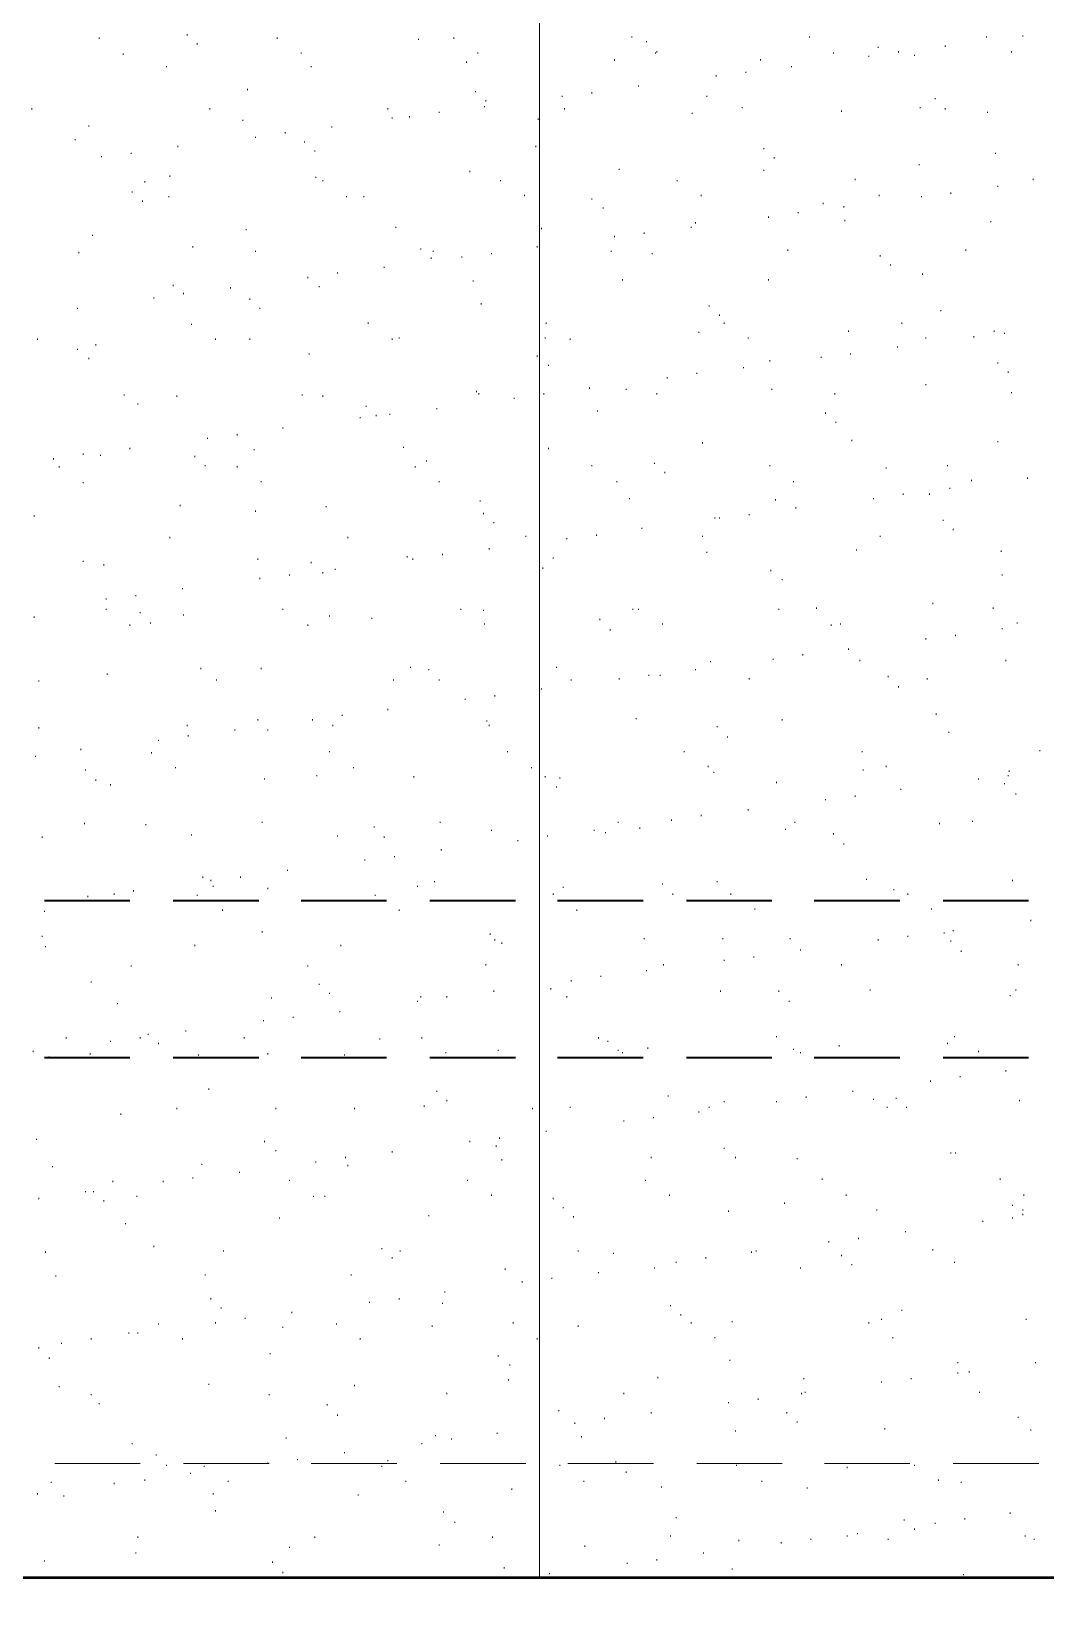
# Model space of a CAD drawing. Header units: inches. Extents: x 5 to 516, y -193 to 129.
# Drawn here: x 37.644 to 40.609, y -88.011 to -83.428 of the extents above; entities that cross this region are included whole.
import ezdxf

# ---------------------------------------------------------------- set-up
doc = ezdxf.new("R2010")
doc.units = ezdxf.units.IN
doc.header["$MEASUREMENT"] = 0
doc.layers.add('PDF4_Geometry', color=7, linetype='Continuous')

msp = doc.modelspace()

# ---------------------------------------------------------------- linework, layer by layer
at = {"layer": 'PDF4_Geometry', "lineweight": 15}
for points in [[(39.1287515, -87.9496505), (39.1287515, -79.9696499)], [(37.8420908, -83.449649), (37.8420908, -83.4463156)], [(38.0987572, -83.439649), (38.0987572, -83.4363156)], [(38.3620905, -83.449649), (38.3620905, -83.4463156)], [(38.775424, -83.4529825), (38.775424, -83.449649)], [(38.8787574, -83.449649), (38.8787574, -83.4463156)], [(39.3987574, -83.4463156), (39.3987574, -83.4429825)], [(39.4420907, -83.4596491), (39.4420907, -83.4563156)], [(39.9187575, -83.4463156), (39.9187575, -83.4429825)], [(40.4354244, -83.4463156), (40.4354244, -83.4429825)], [(40.542091, -83.4429825), (40.542091, -83.439649)], [(37.9120906, -83.4963158), (37.9120906, -83.4929823)], [(38.1287573, -83.4663157), (38.1287573, -83.4629822)], [(38.4320906, -83.4929823), (38.4320906, -83.4896491)], [(38.9487575, -83.4929823), (38.9487575, -83.4896491)], [(39.4687576, -83.4929823), (39.4687576, -83.4896491)], [(39.4720908, -83.4896491), (39.4720908, -83.4863157)], [(39.9887577, -83.4929823), (39.9887577, -83.4896491)], [(40.092091, -83.5029824), (40.092091, -83.4996489)], [(40.1187575, -83.4763157), (40.1187575, -83.4729823)], [(40.1787576, -83.4896491), (40.1787576, -83.4863157)], [(40.225424, -83.4996489), (40.225424, -83.4963158)], [(40.3154242, -83.4729823), (40.3154242, -83.4696491)], [(40.5087577, -83.4896491), (40.5087577, -83.4863157)], [(38.0387572, -83.5329824), (38.0387572, -83.529649)], [(38.4620907, -83.5329824), (38.4620907, -83.529649)], [(38.9154242, -83.519649), (38.9154242, -83.5163158)], [(39.3487573, -83.5129824), (39.3487573, -83.5096489)], [(39.7320908, -83.549649), (39.7320908, -83.5463156)], [(39.7754241, -83.5129824), (39.7754241, -83.5096489)], [(39.8654243, -83.5329824), (39.8654243, -83.529649)], [(38.275424, -83.5996491), (38.275424, -83.5963157)], [(39.4187575, -83.5896491), (39.4187575, -83.5863157)], [(39.6454242, -83.559649), (39.6454242, -83.5563156)], [(38.9420907, -83.6063157), (38.9420907, -83.6029823)], [(38.9720907, -83.6329824), (38.9720907, -83.6296492)], [(39.1954239, -83.6196492), (39.1954239, -83.6163155)], [(39.2820909, -83.6096492), (39.2820909, -83.6063157)], [(39.6187574, -83.6196492), (39.6187574, -83.6163155)], [(40.2854241, -83.6263155), (40.2854241, -83.6229823)], [(37.6454241, -83.6563156), (37.6454241, -83.6529824)], [(38.1654242, -83.6563156), (38.1654242, -83.6529824)], [(38.2620907, -83.6896488), (38.2620907, -83.6863157)], [(38.6854243, -83.6563156), (38.6854243, -83.6529824)], [(38.6987575, -83.6829824), (38.6987575, -83.6796493)], [(38.7487576, -83.6796493), (38.7487576, -83.6763156)], [(38.8354241, -83.6663156), (38.8354241, -83.6629824)], [(38.9687575, -83.6496492), (38.9687575, -83.6463156)], [(39.1254242, -83.6863157), (39.1254242, -83.6829824)], [(39.2020907, -83.6563156), (39.2020907, -83.6529824)], [(39.5754241, -83.6696492), (39.5754241, -83.6663156)], [(39.7220908, -83.6529824), (39.7220908, -83.6496492)], [(40.0120909, -83.6629824), (40.0120909, -83.6596492)], [(40.2420908, -83.6529824), (40.2420908, -83.6496492)], [(40.3154242, -83.6563156), (40.3154242, -83.6529824)], [(40.4387576, -83.6663156), (40.4387576, -83.6629824)], [(37.8120908, -83.7063157), (37.8120908, -83.7029825)], [(38.2987572, -83.7396489), (38.2987572, -83.7363157)], [(38.3854241, -83.7263157), (38.3854241, -83.7229825)], [(38.5220908, -83.7096489), (38.5220908, -83.7063157)], [(37.7720907, -83.7463158), (37.7720907, -83.7429825)], [(37.9354242, -83.7863158), (37.9354242, -83.7829822)], [(38.0720908, -83.7663158), (38.0720908, -83.7629826)], [(38.4420906, -83.7529826), (38.4420906, -83.7496489)], [(38.4720907, -83.779649), (38.4720907, -83.7763158)], [(39.1187574, -83.7663158), (39.1187574, -83.7629826)], [(39.7854241, -83.7729822), (39.7854241, -83.769649)], [(40.4620908, -83.7863158), (40.4620908, -83.7829822)], [(37.8487572, -83.7963158), (37.8487572, -83.7929822)], [(39.8154241, -83.7996491), (39.8154241, -83.7963158)], [(40.2387577, -83.8196491), (40.2387577, -83.8163159)], [(37.9754238, -83.8696492), (37.9754238, -83.8663156)], [(38.0487572, -83.8529823), (38.0487572, -83.8496491)], [(38.4754239, -83.8563155), (38.4754239, -83.8529823)], [(38.4954239, -83.8663156), (38.4954239, -83.8629823)], [(38.9254242, -83.8396491), (38.9254242, -83.8363159)], [(39.015424, -83.8663156), (39.015424, -83.8629823)], [(39.3620906, -83.8329823), (39.3620906, -83.8296491)], [(39.5320909, -83.8663156), (39.5320909, -83.8629823)], [(39.7854241, -83.8363159), (39.7854241, -83.8329823)], [(40.0520909, -83.8629823), (40.0520909, -83.8596492)], [(40.572091, -83.8629823), (40.572091, -83.8596492)], [(37.9387574, -83.8996492), (37.9387574, -83.8963156)], [(38.045424, -83.9129825), (38.045424, -83.9096492)], [(38.565424, -83.9129825), (38.565424, -83.9096492)], [(38.6154242, -83.9129825), (38.6154242, -83.9096492)], [(39.0854241, -83.9096492), (39.0854241, -83.9063156)], [(39.2820909, -83.9196492), (39.2820909, -83.9163156)], [(39.602091, -83.9096492), (39.602091, -83.9063156)], [(40.1220907, -83.9096492), (40.1220907, -83.9063156)], [(40.2454241, -83.9129825), (40.2454241, -83.9096492)], [(40.332091, -83.9029824), (40.332091, -83.8996492)], [(40.4687576, -83.8829824), (40.4687576, -83.8796492)], [(37.9687574, -83.9263156), (37.9687574, -83.9229825)], [(39.3154241, -83.9463157), (39.3154241, -83.9429825)], [(39.8854243, -83.9596489), (39.8854243, -83.9563157)], [(39.9587576, -83.9329825), (39.9587576, -83.9296493)], [(40.0187577, -83.9429825), (40.0187577, -83.9396488)], [(38.2720907, -84.009649), (38.2720907, -84.0063158)], [(38.7087575, -84.0029826), (38.7087575, -83.999649)], [(39.1354242, -84.0063158), (39.1354242, -84.0029826)], [(39.572091, -84.0029826), (39.572091, -83.999649)], [(39.5854242, -83.989649), (39.5854242, -83.9863157)], [(39.7987573, -83.9729825), (39.7987573, -83.9696489)], [(40.0220909, -83.9829826), (40.0220909, -83.979649)], [(40.4487576, -83.9863157), (40.4487576, -83.9829826)], [(37.8220908, -84.0263159), (37.8220908, -84.0229822)], [(38.1154241, -84.0596491), (38.1154241, -84.0563159)], [(39.1220906, -84.0596491), (39.1220906, -84.0563159)], [(39.3487573, -84.029649), (39.3487573, -84.0263159)], [(39.4354243, -84.019649), (39.4354243, -84.0163158)], [(37.7820908, -84.0763159), (37.7820908, -84.0729823)], [(38.2987572, -84.0729823), (38.2987572, -84.0696491)], [(38.7820908, -84.0663159), (38.7820908, -84.0629823)], [(38.8120908, -84.0929823), (38.8120908, -84.0896491)], [(38.8187573, -84.0729823), (38.8187573, -84.0696491)], [(38.9020906, -84.0896491), (38.9020906, -84.0863159)], [(38.9887576, -84.0796491), (38.9887576, -84.0763159)], [(39.3387573, -84.0729823), (39.3387573, -84.0696491)], [(39.4587576, -84.0796491), (39.4587576, -84.0763159)], [(39.8554242, -84.0696491), (39.8554242, -84.0663159)], [(40.1254243, -84.0863159), (40.1254243, -84.0829823)], [(40.3754243, -84.0696491), (40.3754243, -84.0663159)], [(38.4520907, -84.1496492), (38.4520907, -84.1463156)], [(38.5387572, -84.1363156), (38.5387572, -84.1329824)], [(38.6754242, -84.1196492), (38.6754242, -84.1163156)], [(40.1554243, -84.1129824), (40.1554243, -84.1096492)], [(40.2487577, -84.1396492), (40.2487577, -84.1363156)], [(38.0587572, -84.1729825), (38.0587572, -84.1696493)], [(38.0887572, -84.1963157), (38.0887572, -84.1929825)], [(38.2254239, -84.1796493), (38.2254239, -84.1763156)], [(38.4854239, -84.1763156), (38.4854239, -84.1729825)], [(38.9354243, -84.1596492), (38.9354243, -84.1563156)], [(39.3720906, -84.1563156), (39.3720906, -84.1529824)], [(39.7987573, -84.1563156), (39.7987573, -84.1529824)], [(37.7787571, -84.239649), (37.7787571, -84.2363158)], [(38.0020907, -84.2096489), (38.0020907, -84.2063157)], [(38.2820908, -84.2129825), (38.2820908, -84.2096489)], [(38.3120908, -84.239649), (38.3120908, -84.2363158)], [(38.9587575, -84.2263158), (38.9587575, -84.2229825)], [(39.6254242, -84.2329826), (39.6254242, -84.229649)], [(38.1120905, -84.2863159), (38.1120905, -84.2829823)], [(38.6287573, -84.2829823), (38.6287573, -84.279649)], [(39.1487574, -84.2829823), (39.1487574, -84.279649)], [(39.6554243, -84.259649), (39.6554243, -84.2563158)], [(39.6687575, -84.2829823), (39.6687575, -84.279649)], [(40.1887576, -84.2829823), (40.1887576, -84.279649)], [(40.302091, -84.2463158), (40.302091, -84.2429826)], [(37.6620905, -84.3296492), (37.6620905, -84.3263159)], [(38.1820906, -84.3296492), (38.1820906, -84.3263159)], [(38.2820908, -84.3296492), (38.2820908, -84.3263159)], [(38.6987575, -84.3296492), (38.6987575, -84.3263159)], [(38.7187575, -84.3263159), (38.7187575, -84.3229823)], [(39.1454242, -84.3263159), (39.1454242, -84.3229823)], [(39.2187575, -84.3296492), (39.2187575, -84.3263159)], [(39.5954242, -84.3096491), (39.5954242, -84.3063159)], [(39.7387576, -84.3263159), (39.7387576, -84.3229823)], [(40.0320909, -84.3063159), (40.0320909, -84.3029823)], [(40.2587577, -84.3263159), (40.2587577, -84.3229823)], [(40.3987575, -84.3229823), (40.3987575, -84.3196491)], [(40.4587576, -84.3063159), (40.4587576, -84.3029823)], [(40.4887577, -84.3129823), (40.4887577, -84.3096491)], [(37.7787571, -84.3596492), (37.7787571, -84.3563155)], [(37.8320908, -84.346316), (37.8320908, -84.3429823)], [(38.4554239, -84.3729824), (38.4554239, -84.3696492)], [(39.1220906, -84.3796492), (39.1220906, -84.3763156)], [(40.0387573, -84.3729824), (40.0387573, -84.3696492)], [(40.1754243, -84.3529824), (40.1754243, -84.3496492)], [(37.8120908, -84.3863156), (37.8120908, -84.3829824)], [(39.1554243, -84.4063157), (39.1554243, -84.4029824)], [(39.725424, -84.4129825), (39.725424, -84.4096493)], [(39.8020909, -84.3929824), (39.8020909, -84.3896492)], [(39.9520908, -84.3829824), (39.9520908, -84.3796492)], [(40.4687576, -84.3996493), (40.4687576, -84.3963157)], [(40.4987577, -84.4263157), (40.4987577, -84.4229825)], [(39.275424, -84.4729826), (39.275424, -84.4696489)], [(39.5020908, -84.4429826), (39.5020908, -84.4396489)], [(39.5887574, -84.4296493), (39.5887574, -84.4263157)], [(40.2587577, -84.4629826), (40.2587577, -84.4596489)], [(37.9154242, -84.4929826), (37.9154242, -84.489649)], [(37.9554238, -84.5196491), (37.9554238, -84.5163158)], [(38.0687572, -84.4963158), (38.0687572, -84.4929826)], [(38.4354243, -84.4929826), (38.4354243, -84.489649)], [(38.4954239, -84.4963158), (38.4954239, -84.4929826)], [(38.9454239, -84.4829826), (38.9454239, -84.479649)], [(38.9520907, -84.489649), (38.9520907, -84.4863158)], [(39.0554241, -84.5029826), (39.0554241, -84.499649)], [(39.1420906, -84.489649), (39.1420906, -84.4863158)], [(39.3820906, -84.4763158), (39.3820906, -84.4729826)], [(39.4720908, -84.489649), (39.4720908, -84.4863158)], [(39.8087573, -84.4763158), (39.8087573, -84.4729826)], [(39.9920908, -84.489649), (39.9920908, -84.4863158)], [(40.5087577, -84.4863158), (40.5087577, -84.4829826)], [(38.6054241, -84.5596491), (38.6054241, -84.5563159)], [(38.6220906, -84.5263159), (38.6220906, -84.5229822)], [(38.6520906, -84.5529823), (38.6520906, -84.5496491)], [(38.6920907, -84.5496491), (38.6920907, -84.5463159)], [(38.8287573, -84.5329823), (38.8287573, -84.5296491)], [(39.2987573, -84.5396491), (39.2987573, -84.5363159)], [(39.965424, -84.5463159), (39.965424, -84.5429823)], [(38.2454239, -84.6096492), (38.2454239, -84.6063156)], [(38.3787573, -84.5896492), (38.3787573, -84.586316)], [(39.9954241, -84.5729823), (39.9954241, -84.5696491)], [(37.9320906, -84.6496493), (37.9320906, -84.6463157)], [(38.1587573, -84.6196492), (38.1587573, -84.6163156)], [(38.295424, -84.6529825), (38.295424, -84.6496493)], [(38.7320907, -84.6463157), (38.7320907, -84.6429825)], [(39.1554243, -84.6496493), (39.1554243, -84.6463157)], [(39.6054242, -84.6329825), (39.6054242, -84.6296492)], [(40.0420909, -84.6263156), (40.0420909, -84.6229824)], [(40.4687576, -84.6296492), (40.4687576, -84.6263156)], [(37.7087574, -84.6796493), (37.7087574, -84.6763157)], [(37.7254238, -84.7029826), (37.7254238, -84.699649)], [(37.7954239, -84.6663157), (37.7954239, -84.6629825)], [(37.845424, -84.6696493), (37.845424, -84.6663157)], [(38.1220905, -84.6729825), (38.1220905, -84.6696493)], [(38.1520906, -84.699649), (38.1520906, -84.6963157)], [(38.2454239, -84.7029826), (38.2454239, -84.699649)], [(38.765424, -84.7029826), (38.765424, -84.699649)], [(38.7987572, -84.6863157), (38.7987572, -84.6829825)], [(39.2820909, -84.699649), (39.2820909, -84.6963157)], [(39.465424, -84.6929826), (39.465424, -84.6896489)], [(39.8020909, -84.699649), (39.8020909, -84.6963157)], [(40.322091, -84.699649), (40.322091, -84.6963157)], [(38.315424, -84.7463159), (38.315424, -84.7429826)], [(38.8354241, -84.7463159), (38.8354241, -84.7429826)], [(39.3554242, -84.7463159), (39.3554242, -84.7429826)], [(39.495424, -84.719649), (39.495424, -84.7163158)], [(39.8720907, -84.7463159), (39.8720907, -84.7429826)], [(40.1420907, -84.7063157), (40.1420907, -84.7029826)], [(40.3920907, -84.7429826), (40.3920907, -84.739649)], [(40.5554242, -84.7363158), (40.5554242, -84.7329826)], [(37.7954239, -84.749649), (37.7954239, -84.7463159)], [(40.1920908, -84.7829823), (40.1920908, -84.7796491)], [(40.2687577, -84.7829823), (40.2687577, -84.7796491)], [(40.3287574, -84.7663159), (40.3287574, -84.7629827)], [(38.0787572, -84.816316), (38.0787572, -84.8129824)], [(38.2987572, -84.8329824), (38.2987572, -84.8296492)], [(38.5054239, -84.8196491), (38.5054239, -84.816316)], [(38.9554239, -84.8029823), (38.9554239, -84.7996491)], [(38.9654239, -84.8396492), (38.9654239, -84.836316)], [(39.3920906, -84.7963159), (39.3920906, -84.7929823)], [(39.8187574, -84.7996491), (39.8187574, -84.7963159)], [(39.8787574, -84.8229824), (39.8787574, -84.8196491)], [(40.1054242, -84.7963159), (40.1054242, -84.7929823)], [(37.6520905, -84.846316), (37.6520905, -84.8429824)], [(38.995424, -84.8663156), (38.995424, -84.8629824)], [(39.4287575, -84.8829825), (39.4287575, -84.8796493)], [(39.6420906, -84.8529824), (39.6420906, -84.8496492)], [(39.6554243, -84.8529824), (39.6554243, -84.8496492)], [(39.7420908, -84.8429824), (39.7420908, -84.8396492)], [(40.3087574, -84.8596493), (40.3087574, -84.8563156)], [(40.3387574, -84.8863156), (40.3387574, -84.8829825)], [(38.0487572, -84.9096493), (38.0487572, -84.9063157)], [(38.5687573, -84.9096493), (38.5687573, -84.9063157)], [(39.0887573, -84.9063157), (39.0887573, -84.9029825)], [(39.2087575, -84.9129825), (39.2087575, -84.9096493)], [(39.2954241, -84.9029825), (39.2954241, -84.8996493)], [(39.6054242, -84.9063157), (39.6054242, -84.9029825)], [(40.1254243, -84.9063157), (40.1254243, -84.9029825)], [(38.305424, -84.9729826), (38.305424, -84.969649)], [(38.7420907, -84.9663158), (38.7420907, -84.9629826)], [(38.7587576, -84.9729826), (38.7587576, -84.969649)], [(38.8454241, -84.959649), (38.8454241, -84.9563158)], [(38.9820907, -84.9429826), (38.9820907, -84.9396489)], [(39.1687575, -84.969649), (39.1687575, -84.9663158)], [(39.6187574, -84.9529826), (39.6187574, -84.949649)], [(40.0554242, -84.9463158), (40.0554242, -84.9429826)], [(40.4787576, -84.949649), (40.4787576, -84.9463158)], [(37.7954239, -84.979649), (37.7954239, -84.9763158)], [(37.855424, -84.989649), (37.855424, -84.9863158)], [(38.3987574, -85.0196491), (38.3987574, -85.0163159)], [(38.4620907, -84.9829826), (38.4620907, -84.979649)], [(38.4954239, -85.0129827), (38.4954239, -85.009649)], [(38.5320908, -85.0029827), (38.5320908, -84.999649)], [(39.1387574, -84.999649), (39.1387574, -84.9963159)], [(39.8054241, -85.0063159), (39.8054241, -85.0029827)], [(40.4820909, -85.0196491), (40.4820909, -85.0163159)], [(38.0854241, -85.0596492), (38.0854241, -85.0563159)], [(38.3120908, -85.0296491), (38.3120908, -85.0263159)], [(39.8387574, -85.0329823), (39.8387574, -85.0296491)], [(37.8620904, -85.0896492), (37.8620904, -85.086316)], [(37.9487574, -85.0796492), (37.9487574, -85.076316)], [(40.2787573, -85.1029824), (40.2787573, -85.0996492)], [(37.6520905, -85.1429825), (37.6520905, -85.1396493)], [(37.8620904, -85.1196493), (37.8620904, -85.1163157)], [(37.9620906, -85.1296493), (37.9620906, -85.1263157)], [(37.9920907, -85.1596493), (37.9920907, -85.1563157)], [(38.0887572, -85.1363157), (38.0887572, -85.1329825)], [(38.3787573, -85.1196493), (38.3787573, -85.1163157)], [(38.5154239, -85.1396493), (38.5154239, -85.1363157)], [(38.6387574, -85.1463157), (38.6387574, -85.1429825)], [(38.8987574, -85.1196493), (38.8987574, -85.1163157)], [(38.9654239, -85.1229824), (38.9654239, -85.1196493)], [(39.3054241, -85.1496493), (39.3054241, -85.1463157)], [(39.4020907, -85.1196493), (39.4020907, -85.1163157)], [(39.4187575, -85.1196493), (39.4187575, -85.1163157)], [(39.8287574, -85.1196493), (39.8287574, -85.1163157)], [(39.9387575, -85.1163157), (39.9387575, -85.1129824)], [(40.455424, -85.1163157), (40.455424, -85.1129824)], [(40.5254241, -85.1596493), (40.5254241, -85.1563157)], [(37.9320906, -85.1663157), (37.9320906, -85.1629826)], [(38.4520907, -85.1663157), (38.4520907, -85.1629826)], [(38.9687575, -85.1629826), (38.9687575, -85.1596493)], [(39.3354242, -85.1796494), (39.3354242, -85.1763157)], [(39.4887576, -85.1629826), (39.4887576, -85.1596493)], [(39.9820908, -85.1663157), (39.9820908, -85.1629826)], [(40.0087577, -85.1629826), (40.0087577, -85.1596493)], [(40.2587577, -85.2063158), (40.2587577, -85.2029826)], [(40.3454242, -85.1963158), (40.3454242, -85.1929826)], [(40.4820909, -85.1763157), (40.4820909, -85.1729826)], [(39.8987575, -85.2529827), (39.8987575, -85.2496491)], [(40.0320909, -85.2363158), (40.0320909, -85.2329827)], [(38.1387573, -85.2929823), (38.1387573, -85.2896491)], [(38.315424, -85.2929823), (38.315424, -85.2896491)], [(38.7520908, -85.2896491), (38.7520908, -85.286316)], [(38.8054241, -85.296316), (38.8054241, -85.2929823)], [(39.1787575, -85.2896491), (39.1787575, -85.286316)], [(39.5854242, -85.296316), (39.5854242, -85.2929823)], [(39.6287574, -85.2729823), (39.6287574, -85.2696491)], [(39.8120909, -85.2663159), (39.8120909, -85.2629827)], [(40.0654242, -85.2696491), (40.0654242, -85.2663159)], [(40.4920909, -85.2696491), (40.4920909, -85.2663159)], [(37.6654241, -85.3296492), (37.6654241, -85.326316)], [(37.8654241, -85.3096492), (37.8654241, -85.306316)], [(38.1854242, -85.326316), (38.1854242, -85.3229824)], [(38.7020907, -85.326316), (38.7020907, -85.3229824)], [(38.8354241, -85.326316), (38.8354241, -85.3229824)], [(39.2220908, -85.326316), (39.2220908, -85.3229824)], [(39.3620906, -85.3229824), (39.3620906, -85.3196492)], [(39.4487576, -85.3129824), (39.4487576, -85.3096492)], [(39.4820908, -85.3129824), (39.4820908, -85.3096492)], [(39.7420908, -85.3229824), (39.7420908, -85.3196492)], [(40.1487575, -85.316316), (40.1487575, -85.3129824)], [(40.2620909, -85.3229824), (40.2620909, -85.3196492)], [(38.9120906, -85.3829825), (38.9120906, -85.3796493)], [(38.9987576, -85.3729825), (38.9987576, -85.3696493)], [(39.1354242, -85.3529825), (39.1354242, -85.3496492)], [(40.1787576, -85.3463161), (40.1787576, -85.3429824)], [(38.5520908, -85.4296494), (38.5520908, -85.4263157)], [(38.6854243, -85.4129826), (38.6854243, -85.4096493)], [(40.2887574, -85.4263157), (40.2887574, -85.4229826)], [(37.6654241, -85.4663159), (37.6654241, -85.4629826)], [(38.0987572, -85.459649), (38.0987572, -85.4563158)], [(38.2387575, -85.4729826), (38.2387575, -85.469649)], [(38.305424, -85.4429826), (38.305424, -85.439649)], [(38.3354241, -85.4729826), (38.3354241, -85.469649)], [(38.4654239, -85.4429826), (38.4654239, -85.439649)], [(38.525424, -85.459649), (38.525424, -85.4563158)], [(38.9754239, -85.4463158), (38.9754239, -85.4429826)], [(38.9820907, -85.459649), (38.9820907, -85.4563158)], [(39.4120907, -85.439649), (39.4120907, -85.4363158)], [(39.6487575, -85.4629826), (39.6487575, -85.459649)], [(39.8387574, -85.4429826), (39.8387574, -85.439649)], [(40.3254242, -85.4796491), (40.3254242, -85.4763159)], [(38.0154239, -85.5029827), (38.0154239, -85.4996491)], [(38.1020909, -85.4896491), (38.1020909, -85.4863159)], [(39.6787575, -85.4929827), (39.6787575, -85.4896491)], [(37.6554241, -85.5496492), (37.6554241, -85.546316)], [(37.7887572, -85.5296491), (37.7887572, -85.526316)], [(37.9954239, -85.5396491), (37.9954239, -85.536316)], [(38.5154239, -85.536316), (38.5154239, -85.5329824)], [(39.035424, -85.536316), (39.035424, -85.5329824)], [(39.5520909, -85.536316), (39.5520909, -85.5329824)], [(40.072091, -85.536316), (40.072091, -85.5329824)], [(40.592091, -85.5329824), (40.592091, -85.5296491)], [(37.8020908, -85.5896493), (37.8020908, -85.586316)], [(37.8320908, -85.6196493), (37.8320908, -85.6163157)], [(38.065424, -85.5829824), (38.065424, -85.5796493)], [(38.325424, -85.6163157), (38.325424, -85.6129825)], [(38.4787575, -85.6063156), (38.4787575, -85.6029825)], [(38.5854241, -85.5829824), (38.5854241, -85.5796493)], [(38.7620908, -85.6096493), (38.7620908, -85.6063156)], [(39.1054241, -85.5829824), (39.1054241, -85.5796493)], [(39.1454242, -85.6096493), (39.1454242, -85.6063156)], [(39.1887575, -85.6129825), (39.1887575, -85.6096493)], [(39.6220906, -85.5796493), (39.6220906, -85.576316)], [(39.6387575, -85.5963161), (39.6387575, -85.5929824)], [(40.0754242, -85.5896493), (40.0754242, -85.586316)], [(40.1420907, -85.5796493), (40.1420907, -85.576316)], [(40.4120908, -85.6163157), (40.4120908, -85.6129825)], [(40.4987577, -85.6063156), (40.4987577, -85.6029825)], [(40.5020909, -85.5929824), (40.5020909, -85.5896493)], [(37.8754241, -85.6329825), (37.8754241, -85.6296493)], [(39.1787575, -85.6396493), (39.1787575, -85.6363157)], [(39.822091, -85.6263157), (39.822091, -85.6229825)], [(40.1854244, -85.6463158), (40.1854244, -85.6429825)], [(40.4887577, -85.6296493), (40.4887577, -85.6263157)], [(40.5220909, -85.6596494), (40.5220909, -85.6563158)], [(39.7387576, -85.7063158), (39.7387576, -85.7029827)], [(39.965424, -85.6763158), (39.965424, -85.6729826)], [(40.0520909, -85.6663158), (40.0520909, -85.6629826)], [(37.7987572, -85.7463159), (37.7987572, -85.7429827)], [(37.9787574, -85.7496491), (37.9787574, -85.7463159)], [(38.3187573, -85.7429827), (38.3187573, -85.7396491)], [(38.6454242, -85.7563159), (38.6454242, -85.7529827)], [(38.8387573, -85.7429827), (38.8387573, -85.7396491)], [(39.3587574, -85.7429827), (39.3587574, -85.7396491)], [(39.515424, -85.7363159), (39.515424, -85.7329827)], [(39.602091, -85.7229827), (39.602091, -85.719649)], [(39.8754243, -85.7429827), (39.8754243, -85.7396491)], [(40.2987574, -85.7463159), (40.2987574, -85.7429827)], [(40.3954243, -85.7396491), (40.3954243, -85.7363159)], [(37.6754241, -85.786316), (37.6754241, -85.7829824)], [(38.1120905, -85.7796492), (38.1120905, -85.776316)], [(38.5387572, -85.7829824), (38.5387572, -85.7796492)], [(38.6754242, -85.786316), (38.6754242, -85.7829824)], [(38.9887576, -85.7663159), (38.9887576, -85.7629828)], [(39.0654241, -85.796316), (39.0654241, -85.7929824)], [(39.1520907, -85.7829824), (39.1520907, -85.7796492)], [(39.2887573, -85.7663159), (39.2887573, -85.7629828)], [(39.3220909, -85.7729823), (39.3220909, -85.7696492)], [(39.4220907, -85.7596491), (39.4220907, -85.7563159)], [(39.8487574, -85.7629828), (39.8487574, -85.7596491)], [(39.9887577, -85.776316), (39.9887577, -85.7729823)], [(38.7054239, -85.8429824), (38.7054239, -85.8396493)], [(38.8420909, -85.8229824), (38.8420909, -85.8196492)], [(40.0187577, -85.806316), (40.0187577, -85.8029824)], [(38.3920905, -85.8829826), (38.3920905, -85.8796493)], [(38.6187573, -85.8529825), (38.6187573, -85.8496493)], [(38.1454241, -85.9029826), (38.1454241, -85.8996494)], [(38.1687574, -85.9129826), (38.1687574, -85.9096494)], [(38.1754242, -85.9296494), (38.1754242, -85.9263158)], [(38.2554239, -85.9029826), (38.2554239, -85.8996494)], [(38.3354241, -85.9363158), (38.3354241, -85.9329826)], [(38.7720908, -85.9296494), (38.7720908, -85.9263158)], [(38.8220909, -85.9163158), (38.8220909, -85.9129826)], [(39.1987575, -85.9329826), (39.1987575, -85.9296494)], [(39.4887576, -85.9229826), (39.4887576, -85.9196494)], [(39.6487575, -85.9163158), (39.6487575, -85.9129826)], [(40.0854242, -85.9096494), (40.0854242, -85.9063158)], [(40.1654243, -85.939649), (40.1654243, -85.9363158)], [(40.5120909, -85.9129826), (40.5120909, -85.9096494)], [(37.7220906, -85.9729827), (37.7220906, -85.9696491)], [(37.8087572, -85.9596491), (37.8087572, -85.9563158)], [(37.8854241, -85.9529827), (37.8854241, -85.9496491)], [(37.9420906, -85.9429827), (37.9420906, -85.939649)], [(38.1287573, -85.9563158), (38.1287573, -85.9529827)], [(38.6487574, -85.9563158), (38.6487574, -85.9529827)], [(39.1687575, -85.9529827), (39.1687575, -85.9496491)], [(39.5187577, -85.9529827), (39.5187577, -85.9496491)], [(39.6887575, -85.9529827), (39.6887575, -85.9496491)], [(40.205424, -85.9529827), (40.205424, -85.9496491)], [(37.6820905, -86.0029827), (37.6820905, -85.9996491)], [(38.2020906, -85.9996491), (38.2020906, -85.996316)], [(38.7187575, -85.9996491), (38.7187575, -85.996316)], [(39.2387576, -85.9996491), (39.2387576, -85.996316)], [(39.7587576, -85.996316), (39.7587576, -85.9929827)], [(40.2754241, -85.996316), (40.2754241, -85.9929827)], [(40.5654242, -86.0296492), (40.5654242, -86.026316)], [(37.6754241, -86.0763161), (37.6754241, -86.0729825)], [(38.3187573, -86.0629825), (38.3187573, -86.0596492)], [(38.985424, -86.0696492), (38.985424, -86.0663161)], [(40.205424, -86.0763161), (40.205424, -86.0729825)], [(40.312091, -86.0663161), (40.312091, -86.0629825)], [(40.3387574, -86.0596492), (40.3387574, -86.056316)], [(37.6854242, -86.1063157), (37.6854242, -86.1029825)], [(38.1220905, -86.1029825), (38.1220905, -86.0996493)], [(38.5487572, -86.1029825), (38.5487572, -86.0996493)], [(38.9987576, -86.0863161), (38.9987576, -86.0829825)], [(39.0187576, -86.0963161), (39.0187576, -86.0929825)], [(39.4354243, -86.0829825), (39.4354243, -86.0796493)], [(39.6654243, -86.0829825), (39.6654243, -86.0796493)], [(39.8620906, -86.0829825), (39.8620906, -86.0796493)], [(39.8920907, -86.1163157), (39.8920907, -86.1129825)], [(40.1187575, -86.0863161), (40.1187575, -86.0829825)], [(40.332091, -86.0896493), (40.332091, -86.0863161)], [(40.3620906, -86.1196494), (40.3620906, -86.1163157)], [(37.9354242, -86.1629826), (37.9354242, -86.1596494)], [(38.4520907, -86.1629826), (38.4520907, -86.1596494)], [(38.9720907, -86.1596494), (38.9720907, -86.1563158)], [(39.4920908, -86.1596494), (39.4920908, -86.1563158)], [(39.6687575, -86.1463158), (39.6687575, -86.1429826)], [(39.755424, -86.1363157), (39.755424, -86.1329826)], [(40.0120909, -86.1596494), (40.0120909, -86.1563158)], [(40.5287573, -86.1596494), (40.5287573, -86.1563158)], [(37.8187572, -86.2096491), (37.8187572, -86.2063159)], [(39.2220908, -86.2063159), (39.2220908, -86.2029827)], [(39.3087573, -86.1929827), (39.3087573, -86.189649)], [(39.4420907, -86.1763158), (39.4420907, -86.1729826)], [(38.3454241, -86.256316), (38.3454241, -86.2529828)], [(38.4854239, -86.2163159), (38.4854239, -86.2129827)], [(38.5154239, -86.2429827), (38.5154239, -86.2396491)], [(38.7820908, -86.2529828), (38.7820908, -86.2496491)], [(38.8587573, -86.2529828), (38.8587573, -86.2496491)], [(38.995424, -86.2363159), (38.995424, -86.2329827)], [(39.1620907, -86.2296491), (39.1620907, -86.2263159)], [(39.2087575, -86.2529828), (39.2087575, -86.2496491)], [(39.6587575, -86.2363159), (39.6587575, -86.2329827)], [(39.8287574, -86.2363159), (39.8287574, -86.2329827)], [(40.0954242, -86.2329827), (40.0954242, -86.2296491)], [(40.5054241, -86.2496491), (40.5054241, -86.246316)], [(40.5220909, -86.2329827), (40.5220909, -86.2296491)], [(37.8954241, -86.2729824), (37.8954241, -86.2696492)], [(38.545424, -86.296316), (38.545424, -86.2929824)], [(38.7720908, -86.266316), (38.7720908, -86.2629828)], [(39.8587574, -86.266316), (39.8587574, -86.2629828)], [(38.0954241, -86.3529825), (38.0954241, -86.3496493)], [(38.3220909, -86.3229825), (38.3220909, -86.3196493)], [(38.4087574, -86.3129825), (38.4087574, -86.3096493)], [(37.7454239, -86.3729825), (37.7454239, -86.3696494)], [(37.8754241, -86.3829826), (37.8754241, -86.3796494)], [(37.9620906, -86.3729825), (37.9620906, -86.3696494)], [(37.9854239, -86.3629825), (37.9854239, -86.3596494)], [(38.0154239, -86.3896494), (38.0154239, -86.3863158)], [(38.2654239, -86.3729825), (38.2654239, -86.3696494)], [(38.6620906, -86.3763158), (38.6620906, -86.3729825)], [(38.785424, -86.3729825), (38.785424, -86.3696494)], [(39.3020909, -86.3729825), (39.3020909, -86.3696494)], [(39.3287573, -86.3829826), (39.3287573, -86.3796494)], [(39.822091, -86.3696494), (39.822091, -86.3663158)], [(40.0054241, -86.3963158), (40.0054241, -86.3929826)], [(40.322091, -86.3896494), (40.322091, -86.3863158)], [(40.342091, -86.3696494), (40.342091, -86.3663158)], [(37.6487573, -86.4129827), (37.6487573, -86.4096494)], [(37.6954238, -86.4296495), (37.6954238, -86.4263158)], [(37.815424, -86.4196494), (37.815424, -86.4163158)], [(38.1320905, -86.4229827), (38.1320905, -86.4196494)], [(38.3354241, -86.4196494), (38.3354241, -86.4163158)], [(38.5587572, -86.4229827), (38.5587572, -86.4196494)], [(38.8554241, -86.4163158), (38.8554241, -86.4129827)], [(39.0087576, -86.4096494), (39.0087576, -86.4063158)], [(39.3587574, -86.4096494), (39.3587574, -86.4063158)], [(39.3720906, -86.4163158), (39.3720906, -86.4129827)], [(39.4454239, -86.4029826), (39.4454239, -86.3996494)], [(39.8720907, -86.4063158), (39.8720907, -86.4029826)], [(39.8920907, -86.4163158), (39.8920907, -86.4129827)], [(40.4120908, -86.4129827), (40.4120908, -86.4096494)], [(40.3587575, -86.4863159), (40.3587575, -86.4829828)], [(40.4920909, -86.4696491), (40.4920909, -86.4663159)], [(38.1620906, -86.5229824), (38.1620906, -86.5196492)], [(38.8287573, -86.5296492), (38.8287573, -86.5263161)], [(40.0454241, -86.5296492), (40.0454241, -86.5263161)], [(40.2720909, -86.4996492), (40.2720909, -86.496316)], [(38.0687572, -86.5796493), (38.0687572, -86.5763161)], [(38.3587573, -86.5796493), (38.3587573, -86.5763161)], [(38.5887573, -86.5796493), (38.5887573, -86.5763161)], [(38.7920908, -86.5729825), (38.7920908, -86.5696493)], [(38.8587573, -86.5563161), (38.8587573, -86.5529824)], [(39.1087574, -86.5796493), (39.1087574, -86.5763161)], [(39.2187575, -86.5763161), (39.2187575, -86.5729825)], [(39.505424, -86.5429824), (39.505424, -86.5396492)], [(39.6254242, -86.5763161), (39.6254242, -86.5729825)], [(39.6687575, -86.5596493), (39.6687575, -86.5563161)], [(39.822091, -86.5596493), (39.822091, -86.5563161)], [(39.9087575, -86.5463161), (39.9087575, -86.5429824)], [(40.1054242, -86.5529824), (40.1054242, -86.5496493)], [(40.1454243, -86.5763161), (40.1454243, -86.5729825)], [(40.1720907, -86.5496493), (40.1720907, -86.5463161)], [(40.2020908, -86.5763161), (40.2020908, -86.5729825)], [(40.532091, -86.5563161), (40.532091, -86.5529824)], [(37.9054242, -86.5963162), (37.9054242, -86.5929825)], [(39.3754242, -86.6163158), (39.3754242, -86.6129826)], [(39.4620907, -86.6063157), (39.4620907, -86.6029826)], [(39.5954242, -86.5896493), (39.5954242, -86.5863161)], [(37.6587573, -86.6696495), (37.6587573, -86.6663158)], [(39.0120908, -86.6663158), (39.0120908, -86.6629827)], [(39.1487574, -86.6463158), (39.1487574, -86.6429826)], [(38.325424, -86.6763158), (38.325424, -86.6729827)], [(38.3587573, -86.7029827), (38.3587573, -86.6996491)], [(38.6987575, -86.7063159), (38.6987575, -86.7029827)], [(38.9254242, -86.6763158), (38.9254242, -86.6729827)], [(39.0020908, -86.6896491), (39.0020908, -86.6863159)], [(39.6687575, -86.6963159), (39.6687575, -86.6929827)], [(40.332091, -86.7096491), (40.332091, -86.7063159)], [(40.3454242, -86.7096491), (40.3454242, -86.7063159)], [(37.7054238, -86.7496492), (37.7054238, -86.746316)], [(38.1420905, -86.7429828), (38.1420905, -86.7396492)], [(38.4754239, -86.736316), (38.4754239, -86.7329828)], [(38.5620908, -86.7229827), (38.5620908, -86.7196491)], [(38.5687573, -86.746316), (38.5687573, -86.7429828)], [(39.0187576, -86.7296492), (39.0187576, -86.726316)], [(39.455424, -86.7229827), (39.455424, -86.7196491)], [(39.7020908, -86.7229827), (39.7020908, -86.7196491)], [(39.8820907, -86.726316), (39.8820907, -86.7229827)], [(37.8820905, -86.7929825), (37.8820905, -86.7896492)], [(38.0287571, -86.7929825), (38.0287571, -86.7896492)], [(38.1154241, -86.7829825), (38.1154241, -86.7796492)], [(38.2520907, -86.766316), (38.2520907, -86.7629828)], [(38.3987574, -86.7896492), (38.3987574, -86.7863161)], [(38.9187575, -86.7896492), (38.9187575, -86.7863161)], [(39.4387575, -86.7896492), (39.4387575, -86.7863161)], [(39.955424, -86.7863161), (39.955424, -86.7829825)], [(40.475424, -86.7863161), (40.475424, -86.7829825)], [(37.6654241, -86.8429825), (37.6654241, -86.8396494)], [(37.8020908, -86.8229825), (37.8020908, -86.8196493)], [(37.825424, -86.8229825), (37.825424, -86.8196493)], [(37.855424, -86.8496494), (37.855424, -86.8463162)], [(37.9520906, -86.8363161), (37.9520906, -86.8329825)], [(38.4687575, -86.8363161), (38.4687575, -86.8329825)], [(38.5020908, -86.8363161), (38.5020908, -86.8329825)], [(38.9887576, -86.8329825), (38.9887576, -86.8296494)], [(39.1687575, -86.8429825), (39.1687575, -86.8396494)], [(39.5087576, -86.8329825), (39.5087576, -86.8296494)], [(39.8454242, -86.8563157), (39.8454242, -86.8529826)], [(40.0254241, -86.8329825), (40.0254241, -86.8296494)], [(40.5454242, -86.8329825), (40.5454242, -86.8296494)], [(38.3687573, -86.8996495), (38.3687573, -86.8963159)], [(38.8054241, -86.8929826), (38.8054241, -86.8896494)], [(39.1987575, -86.8696494), (39.1987575, -86.8663158)], [(39.2287575, -86.8963159), (39.2287575, -86.8929826)], [(39.6820907, -86.8796494), (39.6820907, -86.8763158)], [(40.1154243, -86.8763158), (40.1154243, -86.8729826)], [(40.5120909, -86.8629826), (40.5120909, -86.8596494)], [(40.5120909, -86.8996495), (40.5120909, -86.8963159)], [(40.542091, -86.8763158), (40.542091, -86.8729826)], [(40.542091, -86.8896494), (40.542091, -86.8863158)], [(37.9187574, -86.9163159), (37.9187574, -86.9129827)], [(40.1987576, -86.9396491), (40.1987576, -86.9363159)], [(40.4254244, -86.9096495), (40.4254244, -86.9063159)], [(38.0020907, -86.9829828), (38.0020907, -86.9796492)], [(38.6687574, -86.9896492), (38.6687574, -86.986316)], [(39.975424, -86.9696491), (39.975424, -86.966316)], [(40.0620909, -86.9596491), (40.0620909, -86.9563159)], [(40.2787573, -86.9929828), (40.2787573, -86.9896492)], [(37.6854242, -86.9996492), (37.6854242, -86.996316)], [(38.2054239, -86.996316), (38.2054239, -86.9929828)], [(38.6987575, -87.016316), (38.6987575, -87.0129829)], [(38.7220907, -86.996316), (38.7220907, -86.9929828)], [(39.2420908, -86.996316), (39.2420908, -86.9929828)], [(39.3454242, -87.0029828), (39.3454242, -86.9996492)], [(39.5287572, -87.0296493), (39.5287572, -87.0263161)], [(39.6154242, -87.016316), (39.6154242, -87.0129829)], [(39.7487576, -86.9996492), (39.7487576, -86.996316)], [(39.7620909, -86.996316), (39.7620909, -86.9929828)], [(40.0120909, -87.0096492), (40.0120909, -87.006316)], [(40.0420909, -87.0363161), (40.0420909, -87.0329825)], [(40.342091, -87.0296493), (40.342091, -87.0263161)], [(37.7154238, -87.0696493), (37.7154238, -87.0663161)], [(38.1520906, -87.0663161), (38.1520906, -87.0629825)], [(38.5787573, -87.0663161), (38.5787573, -87.0629825)], [(39.0287572, -87.0496493), (39.0287572, -87.0463161)], [(39.0787573, -87.0863162), (39.0787573, -87.0829825)], [(39.1654243, -87.0763161), (39.1654243, -87.0729825)], [(39.3020909, -87.0596493), (39.3020909, -87.0563161)], [(39.465424, -87.0463161), (39.465424, -87.0429825)], [(39.8920907, -87.0463161), (39.8920907, -87.0429825)], [(38.852091, -87.1163158), (38.852091, -87.1129826)], [(38.1687574, -87.1363158), (38.1687574, -87.1329827)], [(38.1987575, -87.1629827), (38.1987575, -87.1596495)], [(38.4054242, -87.1763163), (38.4054242, -87.1729823)], [(38.6320906, -87.1463159), (38.6320906, -87.1429827)], [(38.7187575, -87.1363158), (38.7187575, -87.1329827)], [(38.8454241, -87.1496495), (38.8454241, -87.1463159)], [(39.5120908, -87.1563159), (39.5120908, -87.1529827)], [(40.1887576, -87.1696495), (40.1887576, -87.1663159)], [(38.0154239, -87.2096492), (38.0154239, -87.2063159)], [(38.1820906, -87.2063159), (38.1820906, -87.2029828)], [(38.2687576, -87.1929823), (38.2687576, -87.1896491)], [(38.3787573, -87.2196496), (38.3787573, -87.2163164)], [(38.535424, -87.2096492), (38.535424, -87.2063159)], [(38.8154241, -87.2163164), (38.8154241, -87.2129824)], [(39.0520909, -87.2063159), (39.0520909, -87.2029828)], [(39.2420908, -87.2163164), (39.2420908, -87.2129824)], [(39.5420909, -87.1829827), (39.5420909, -87.1796495)], [(39.572091, -87.2063159), (39.572091, -87.2029828)], [(39.6920907, -87.2029828), (39.6920907, -87.1996495)], [(40.092091, -87.2063159), (40.092091, -87.2029828)], [(40.1287575, -87.1963164), (40.1287575, -87.1929823)], [(40.552091, -87.1963164), (40.552091, -87.1929823)], [(37.7320906, -87.2663161), (37.7320906, -87.2629829)], [(37.8187572, -87.2529824), (37.8187572, -87.2496492)], [(37.9287574, -87.2363156), (37.9287574, -87.2329824)], [(37.9554238, -87.2363156), (37.9554238, -87.2329824)], [(38.0854241, -87.2529824), (38.0854241, -87.2496492)], [(38.6054241, -87.2529824), (38.6054241, -87.2496492)], [(39.1220906, -87.2529824), (39.1220906, -87.2496492)], [(39.6420906, -87.2496492), (39.6420906, -87.2463161)], [(40.1620907, -87.2496492), (40.1620907, -87.2463161)], [(37.6654241, -87.2796497), (37.6654241, -87.2763157)], [(37.6954238, -87.3096493), (37.6954238, -87.3063161)], [(38.3420909, -87.2963157), (38.3420909, -87.2929825)], [(39.0087576, -87.3029829), (39.0087576, -87.2996497)], [(39.0420909, -87.3296494), (39.0420909, -87.3263162)], [(39.6854244, -87.3163157), (39.6854244, -87.3129826)], [(40.3520911, -87.3229829), (40.3520911, -87.3196489)], [(40.3854243, -87.3496494), (40.3854243, -87.3463162)], [(40.5787574, -87.3229829), (40.5787574, -87.3196489)], [(37.7254238, -87.3929827), (37.7254238, -87.3896495)], [(38.1620906, -87.3863163), (38.1620906, -87.3829831)], [(38.5887573, -87.3896495), (38.5887573, -87.3863163)], [(39.0387573, -87.3729826), (39.0387573, -87.3696495)], [(39.475424, -87.3663162), (39.475424, -87.3629831)], [(39.9020907, -87.3696495), (39.9020907, -87.3663162)], [(40.1287575, -87.3796491), (40.1287575, -87.3763158)], [(40.215424, -87.3696495), (40.215424, -87.3663162)], [(37.8187572, -87.4163159), (37.8187572, -87.4129827)], [(37.8420908, -87.4429823), (37.8420908, -87.4396491)], [(38.3387573, -87.4163159), (38.3387573, -87.4129827)], [(38.5087575, -87.4463164), (38.5087575, -87.4429823)], [(38.8587573, -87.4129827), (38.8587573, -87.4096495)], [(39.3754242, -87.4129827), (39.3754242, -87.4096495)], [(39.6820907, -87.4396491), (39.6820907, -87.436316)], [(39.7687577, -87.4296496), (39.7687577, -87.4263163)], [(39.8954243, -87.4129827), (39.8954243, -87.4096495)], [(39.9054243, -87.4096495), (39.9054243, -87.4063163)], [(40.4154244, -87.4096495), (40.4154244, -87.4063163)], [(38.5387572, -87.476316), (38.5387572, -87.4729828)], [(39.1854243, -87.4629824), (39.1854243, -87.4596492)], [(39.3187573, -87.4863156), (39.3187573, -87.4829824)], [(39.455424, -87.4696496), (39.455424, -87.4663164)], [(39.852091, -87.4696496), (39.852091, -87.4663164)], [(39.8820907, -87.4963161), (39.8820907, -87.4929828)], [(40.5287573, -87.4829824), (40.5287573, -87.4796492)], [(38.3887574, -87.5429825), (38.3887574, -87.5396493)], [(38.8254241, -87.5363161), (38.8254241, -87.5329829)], [(39.005424, -87.5296497), (39.005424, -87.5263157)], [(39.2320908, -87.4996492), (39.2320908, -87.4963161)], [(39.2520908, -87.5396493), (39.2520908, -87.5363161)], [(39.7020908, -87.5229825), (39.7020908, -87.5196493)], [(40.1387575, -87.5163161), (40.1387575, -87.5129829)], [(40.5654242, -87.5196493), (40.5654242, -87.5163161)], [(37.9387574, -87.5596494), (37.9387574, -87.5563161)], [(38.5587572, -87.5863158), (38.5587572, -87.5829826)], [(38.785424, -87.5596494), (38.785424, -87.5563161)], [(38.8720906, -87.5463157), (38.8720906, -87.5429825)], [(37.9620847, -87.6163171), (37.7120847, -87.6163171)], [(38.0087575, -87.592983), (38.0087575, -87.589649)], [(38.0387572, -87.6229826), (38.0387572, -87.6196495)], [(38.338753, -87.6163171), (38.088753, -87.6163171)], [(38.1487573, -87.6263159), (38.1487573, -87.6229826)], [(38.3354241, -87.6163162), (38.3354241, -87.6129831)], [(38.4220906, -87.6063158), (38.4220906, -87.6029826)], [(38.7120848, -87.6163171), (38.4620847, -87.6163171)], [(38.6687574, -87.6263159), (38.6687574, -87.6229826)], [(38.6854243, -87.609649), (38.6854243, -87.6063158)], [(39.0887531, -87.6163171), (38.8387531, -87.6163171)], [(39.1887575, -87.6229826), (39.1887575, -87.6196495)], [(39.4620848, -87.6163171), (39.2120848, -87.6163171)], [(39.352091, -87.6129831), (39.352091, -87.609649)], [(39.8387531, -87.6163171), (39.5887531, -87.6163171)], [(39.705424, -87.6229826), (39.705424, -87.6196495)], [(40.2120849, -87.6163171), (39.9620849, -87.6163171)], [(40.0287573, -87.6296491), (40.0287573, -87.6263159)], [(40.225424, -87.6229826), (40.225424, -87.6196495)], [(40.5887532, -87.6163171), (40.3387532, -87.6163171)], [(37.7020906, -87.6729823), (37.7020906, -87.6696491)], [(37.8854241, -87.6763164), (37.8854241, -87.6729823)], [(37.9754238, -87.6663159), (37.9754238, -87.6629828)], [(38.1087573, -87.6463159), (38.1087573, -87.6429827)], [(38.2187575, -87.6696491), (38.2187575, -87.6663159)], [(38.7387576, -87.6696491), (38.7387576, -87.6663159)], [(39.2587576, -87.6696491), (39.2587576, -87.6663159)], [(39.3820906, -87.6429827), (39.3820906, -87.6396495)], [(39.7787573, -87.6696491), (39.7787573, -87.6663159)], [(40.2954241, -87.6663159), (40.2954241, -87.6629828)], [(40.3620906, -87.6729823), (40.3620906, -87.6696491)], [(37.6620905, -87.706316), (37.6620905, -87.7029828)], [(37.7387575, -87.7129824), (37.7387575, -87.7096492)], [(38.1754242, -87.706316), (38.1754242, -87.7029828)], [(38.5987573, -87.7096492), (38.5987573, -87.706316)], [(39.0487573, -87.6929824), (39.0487573, -87.6896491)], [(39.485424, -87.686316), (39.485424, -87.6829828)], [(39.9120907, -87.6896491), (39.9120907, -87.686316)], [(38.1820906, -87.7563156), (38.1820906, -87.7529825)], [(38.8487573, -87.7596497), (38.8487573, -87.7563156)], [(40.5054241, -87.7629829), (40.5054241, -87.7596497)], [(38.8820906, -87.7896493), (38.8820906, -87.7863162)], [(39.5287572, -87.7763157), (39.5287572, -87.7729825)], [(40.195424, -87.7829829), (40.195424, -87.7796498)], [(40.225424, -87.8096494), (40.225424, -87.8063162)], [(40.2854241, -87.7929825), (40.2854241, -87.7896493)], [(40.3720907, -87.7796498), (40.3720907, -87.7763157)], [(37.9554238, -87.8329826), (37.9554238, -87.8296494)], [(38.3987574, -87.8629831), (38.3987574, -87.859649)], [(38.4720907, -87.8329826), (38.4720907, -87.8296494)], [(38.8354241, -87.8563158), (38.8354241, -87.8529827)], [(38.9920907, -87.8329826), (38.9920907, -87.8296494)], [(39.2620908, -87.859649), (39.2620908, -87.8563158)], [(39.5120908, -87.8296494), (39.5120908, -87.8263162)], [(39.7120908, -87.842983), (39.7120908, -87.839649)], [(39.8354242, -87.8496494), (39.8354242, -87.8463163)], [(39.9220907, -87.839649), (39.9220907, -87.8363158)], [(40.0287573, -87.8296494), (40.0287573, -87.8263162)], [(40.0587573, -87.822983), (40.0587573, -87.819649)], [(40.1487575, -87.839649), (40.1487575, -87.8363158)], [(40.5487574, -87.8296494), (40.5487574, -87.8263162)], [(40.5754242, -87.839649), (40.5754242, -87.8363158)], [(37.6820905, -87.9029823), (37.6820905, -87.8996491)], [(37.9487574, -87.8796491), (37.9487574, -87.8763159)], [(38.3487573, -87.9063163), (38.3487573, -87.9029823)], [(39.3854242, -87.9096495), (39.3854242, -87.9063163)], [(39.4720908, -87.8996491), (39.4720908, -87.8963159)], [(39.6087574, -87.8796491), (39.6087574, -87.8763159)], [(38.3787573, -87.936316), (38.3787573, -87.9329828)], [(39.025424, -87.9229823), (39.025424, -87.9196492)], [(39.1587574, -87.9396492), (39.1587574, -87.936316)], [(39.6920907, -87.9263164), (39.6920907, -87.9229823)], [(40.3687575, -87.9429824), (40.3687575, -87.9396492)]]:
    msp.add_lwpolyline(points, dxfattribs=at)
at = {"layer": 'PDF4_Geometry', "lineweight": 35}
for points in [[(37.6820825, -85.9696495), (37.9320825, -85.9696495)], [(38.0587508, -85.9696495), (38.3087509, -85.9696495)], [(38.4320826, -85.9696495), (38.6820826, -85.9696495)], [(38.8087509, -85.9696495), (39.0587509, -85.9696495)], [(39.1820826, -85.9696495), (39.4320826, -85.9696495)], [(39.558751, -85.9696495), (39.808751, -85.9696495)], [(39.9320827, -85.9696495), (40.1820827, -85.9696495)], [(40.308751, -85.9696495), (40.558751, -85.9696495)], [(37.9320825, -86.4296512), (37.6820825, -86.4296512)], [(38.3087509, -86.4296512), (38.0587508, -86.4296512)], [(38.6820826, -86.4296512), (38.4320826, -86.4296512)], [(39.0587509, -86.4296512), (38.8087509, -86.4296512)], [(39.4320826, -86.4296512), (39.1820826, -86.4296512)], [(39.808751, -86.4296512), (39.558751, -86.4296512)], [(40.1820827, -86.4296512), (39.9320827, -86.4296512)], [(40.558751, -86.4296512), (40.308751, -86.4296512)]]:
    msp.add_lwpolyline(points, dxfattribs=at)
at = {"layer": 'PDF4_Geometry', "lineweight": 15}
msp.add_lwpolyline([(40.3520911, -87.3496494), (40.3520911, -87.3529826)], close=True, dxfattribs=at)
at = {"layer": 'PDF4_Geometry', "lineweight": 50}
msp.add_lwpolyline([(76.215421, -87.9496505), (76.215421, -88.9496506), (24.1287503, -88.9496506), (24.1287503, -88.1163172), (23.9620836, -88.1163172), (23.9620836, -87.9496505)], close=True, dxfattribs=at)

doc.saveas('drawing.dxf')
